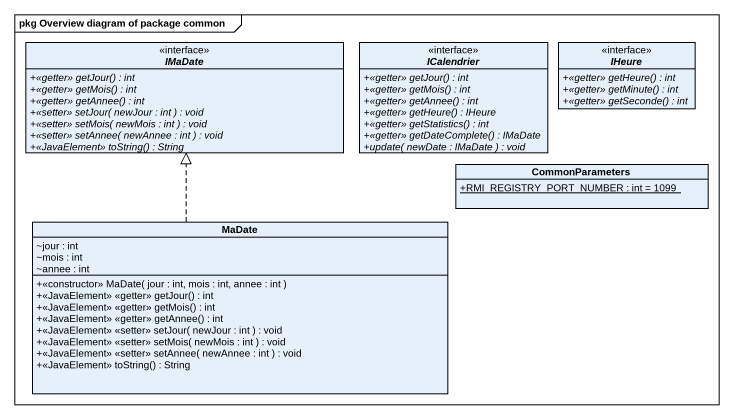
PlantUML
@startuml
mainframe pkg Overview diagram of package common
hide circle
hide empty members
skinparam classAttributeIconSize 0
interface IMaDate {
  {abstract} +<<getter>> getJour() : int
  {abstract} +<<getter>> getMois() : int
  {abstract} +<<getter>> getAnnee() : int
  {abstract} +<<setter>> setJour( newJour : int ) : void
  {abstract} +<<setter>> setMois( newMois : int ) : void
  {abstract} +<<setter>> setAnnee( newAnnee : int ) : void
  {abstract} +<<JavaElement>> toString() : String
}
interface ICalendrier {
  {abstract} +<<getter>> getJour() : int
  {abstract} +<<getter>> getMois() : int
  {abstract} +<<getter>> getAnnee() : int
  {abstract} +<<getter>> getHeure() : IHeure
  {abstract} +<<getter>> getStatistics() : int
  {abstract} +<<getter>> getDateComplete() : IMaDate
  {abstract} +update( newDate : IMaDate ) : void
}
interface IHeure {
  {abstract} +<<getter>> getHeure() : int
  {abstract} +<<getter>> getMinute() : int
  {abstract} +<<getter>> getSeconde() : int
}
class CommonParameters {
  {static} +RMI_REGISTRY_PORT_NUMBER : int = 1099
}
class MaDate {
  ~jour : int
  ~mois : int
  ~annee : int
  +<<constructor>> MaDate( jour : int, mois : int, annee : int )
  +<<JavaElement>> <<getter>> getJour() : int
  +<<JavaElement>> <<getter>> getMois() : int
  +<<JavaElement>> <<getter>> getAnnee() : int
  +<<JavaElement>> <<setter>> setJour( newJour : int ) : void
  +<<JavaElement>> <<setter>> setMois( newMois : int ) : void
  +<<JavaElement>> <<setter>> setAnnee( newAnnee : int ) : void
  +<<JavaElement>> toString() : String
}
MaDate .up.|> IMaDate
@enduml
